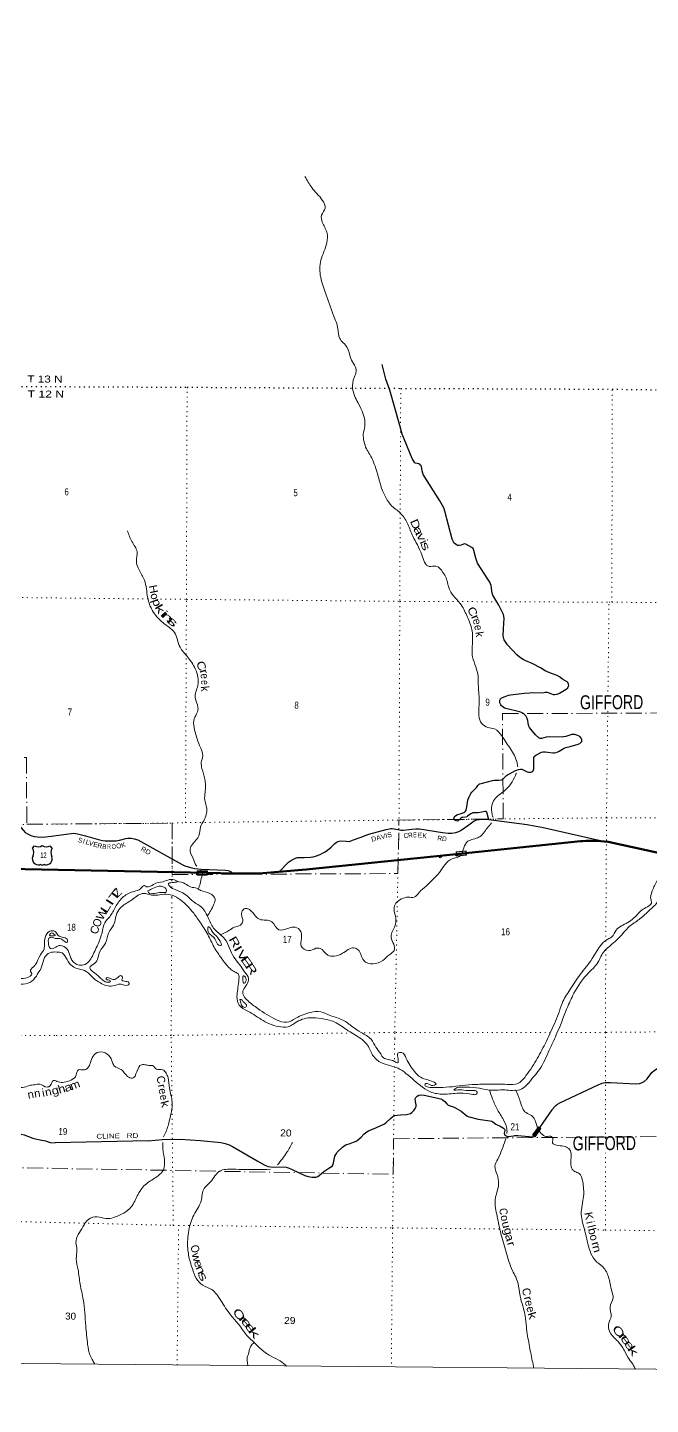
# Model space of a CAD drawing. Header units: feet. Extents: x -252658 to 9, y -366365 to -181930.
# Drawn here: x -216333 to -200777, y -366365 to -331957 of the extents above; entities that cross this region are included whole.
import ezdxf
from ezdxf.enums import TextEntityAlignment as Align

# ---------------------------------------------------------------- set-up
doc = ezdxf.new("R2010")
doc.units = ezdxf.units.FT
doc.header["$LTSCALE"] = 80
doc.header["$PDMODE"] = 32
doc.header["$PDSIZE"] = 40
doc.linetypes.add('DOT_DASHED', pattern=[7.7, 5, -1.2, 0.3, -1.2])
doc.linetypes.add('DOTTED', pattern=[1.5, 0.3, -1.2])
for name, color, linetype, lineweight in [('16', 7, 'Continuous', 25), ('20', 7, 'Continuous', 70), ('29', 7, 'Continuous', 25), ('31', 7, 'Continuous', 13), ('39', 7, 'Continuous', 13), ('4', 7, 'Continuous', 13), ('44', 7, 'DOT_DASHED', 13), ('57', 7, 'Continuous', 13), ('6', 7, 'DOTTED', 25), ('7', 7, 'DOTTED', 13)]:
    doc.layers.add(name, color=color, linetype=linetype, lineweight=lineweight)
for name, color, linetype in [('30', 7, 'Continuous'), ('41', 7, 'Continuous'), ('55', 7, 'Continuous')]:
    doc.layers.add(name, color=color, linetype=linetype)

msp = doc.modelspace()

# ---------------------------------------------------------------- linework, layer by layer
at = {"layer": '16'}
for p, q in [((-216209.02, -352465.41), (-216157.71, -352406.65)), ((-215965.95, -352400.68), (-215966.23, -352400.88)), ((-215773.86, -352406.56), (-215722.47, -352465.41))]:
    msp.add_line(p, q, dxfattribs=at)
for centre, radius, start, end in [((-216062.81, -352730.94), 151.42, 159.09177, 283.81923), ((-216402, -352576.04), 222.05, 332.97043, 29.75871), ((-216066.63, -352248.99), 182.07, 239.97227, 303.45418), ((-215864.85, -352249.49), 181.52, 236.33975, 300.08743), ((-215864.86, -352248.99), 182.07, 236.54582, 236.59441), ((-215868.69, -352730.94), 151.42, 256.18077, 20.90823), ((-215529.5, -352576.04), 222.05, 150.24129, 207.02957)]:
    msp.add_arc(centre, radius, start, end, dxfattribs=at)
for centre, major_axis, start_param, end_param in [((-216007.47, -352929.76), (-19.56, 51.67), 4.95877769, 6.28318531), ((-215924.02, -352929.76), (19.56, 51.67), 0, 1.32637542)]:
    msp.add_ellipse(centre, major_axis=major_axis, ratio=0.929097, start_param=start_param, end_param=end_param, dxfattribs=at)
at = {"layer": '20'}
msp.add_lwpolyline([(-220957.41, -352900.48), (-211844.63, -353083.59), (-211174, -353097.05), (-210558.84, -353096.12), (-209375, -353000.05), (-205783.83, -352628.44), (-202521, -352290.82), (-202489.74, -352287.58), (-202471, -352286.18), (-202386.67, -352279.87), (-202108.6, -352279.43), (-201832, -352308.05), (-199935.42, -352722.21)], dxfattribs=at)
at = {"layer": '29'}
for p, q in [((-215741, -352163.05), (-215299, -352105.05)), ((-213578, -352253.05), (-212472, -352871.05)), ((-203238, -359005.05), (-203691.43, -359652.95)), ((-213319.84, -359778.62), (-215641, -359826.05))]:
    msp.add_line(p, q, dxfattribs=at)
for points in [[(-206726.68, -342729.41), (-206981.77, -342115.8), (-207031.89, -341898.89), (-207282.49, -341022.79), (-207382.18, -340741.29), (-207473.04, -340375.71)], [(-204111.27, -347630.47), (-204345.68, -347381.03), (-204428.8, -347259.5), (-204456.49, -347159.3), (-204447.97, -346980.21), (-204433.06, -346713.7), (-204447.97, -346622.02), (-204567.3, -346391.76), (-204712.21, -346144.44), (-204727.13, -346095.4), (-204754.83, -345897.13), (-204784.66, -345816.1), (-204840.06, -345743.62), (-205095.78, -345342.79), (-205138.4, -345214.87), (-205184.21, -345028.31), (-205206.59, -344976.08), (-205239.62, -344947.3), (-205308.87, -344907.86), (-205388.78, -344870.54), (-205420.75, -344862.01), (-205445.25, -344865.22), (-205504.92, -344890.8), (-205552.87, -344902.52), (-205590.16, -344899.33), (-205623.19, -344887.6), (-205655.15, -344859.88), (-205674.33, -344840.69), (-205697.77, -344806.58), (-205726.54, -344745.82), (-205908.74, -344045.44), (-205939.63, -343961.23), (-206033.4, -343782.14), (-206451.06, -343125.47), (-206476.63, -343031.66), (-206493.68, -342929.32), (-206500.09, -342910.13), (-206517.14, -342888.81), (-206540.58, -342869.62), (-206561.87, -342861.09), (-206647.11, -342844.04), (-206662.04, -342833.37), (-206681.22, -342809.92), (-206726.68, -342729.41)], [(-203691.51, -350383), (-203693.6, -350197.45), (-203679.75, -350172.94), (-203642.46, -350142.02), (-203496.48, -350064.2), (-203454.94, -350052.48), (-203402.72, -350055.68), (-203339.87, -350065.27), (-203215.2, -350081.26), (-203169.39, -350078.06), (-203110.78, -350062.07), (-203054.32, -350039.68), (-202930.73, -349967.19), (-202893.43, -349951.21), (-202781.56, -349920.29), (-202585.51, -349864.86), (-202541.82, -349846.74), (-202520.51, -349831.81), (-202491.75, -349796.63), (-202492.81, -349750.79), (-202508.8, -349711.35), (-202543.95, -349669.78), (-202619.61, -349638.86), (-202663.28, -349625), (-202712.29, -349625), (-202743.2, -349626.07), (-202892.37, -349672.97), (-202948.83, -349684.7), (-202981.87, -349690.03), (-203292.99, -349681.5), (-203382.49, -349690.03), (-203497.56, -349724.14), (-203530.58, -349720.94), (-203565.75, -349702.82), (-203646.72, -349634.59), (-203800.15, -349451.24), (-203817.2, -349412.87), (-203834.25, -349336.11), (-203841.7, -349271.08), (-203855.56, -349225.24), (-203888.58, -349160.22), (-203940.79, -349105.85), (-203995.13, -349077.07), (-204051.6, -349058.94), (-204392.55, -348973.66), (-204423.45, -348961.94), (-204457.55, -348938.49), (-204495.9, -348906.5), (-204516.15, -348879.85), (-204538.52, -348829.75), (-204541.72, -348768.98), (-204525.74, -348735.94), (-204502.3, -348718.88), (-204473.53, -348700.76), (-204408.53, -348671.98), (-204323.3, -348644.26), (-204268.96, -348632.53), (-203919.48, -348589.89), (-203800.16, -348581.37), (-203710.65, -348577.1), (-203484.77, -348581.36), (-203408.06, -348568.58), (-203356.91, -348568.57), (-203318.56, -348579.24), (-203246.11, -348611.21), (-203209.88, -348621.88), (-203173.65, -348624), (-203109.73, -348617.62), (-203045.8, -348594.16), (-202879.58, -348491.82), (-202842.3, -348460.91), (-202828.44, -348436.39), (-202814.6, -348396.95), (-202819.92, -348368.16), (-202838.04, -348324.46), (-202854.01, -348304.2), (-202977.61, -348240.24), (-203046.87, -348181.61), (-203105.46, -348150.69), (-203250.37, -348095.26), (-203344.13, -348061.14), (-203402.74, -348032.37), (-203523.13, -347958.81), (-203727.7, -347847.94), (-203889.66, -347783.99), (-203957.84, -347749.87), (-204045.22, -347694.44), (-204111.27, -347630.47)], [(-204816.67, -351751.71), (-204865.65, -351566.26), (-204870.98, -351556.65), (-204878.43, -351551.34), (-204890.15, -351545.99), (-204910.4, -351547.08), (-204987.11, -351564.13), (-205091.52, -351576.92), (-205217.25, -351583.32), (-205231.11, -351588.63), (-205264.13, -351608.9), (-205345.1, -351666.47), (-205365.35, -351678.18), (-205398.37, -351687.79), (-205462.3, -351696.32), (-205493.21, -351701.63), (-205502.79, -351706.98), (-205526.23, -351730.43), (-205575.24, -351777.33), (-205589.1, -351784.78), (-205609.33, -351785.86), (-205626.39, -351782.65), (-205660.48, -351766.67), (-205671.14, -351759.2), (-205679.67, -351747.47), (-205683.92, -351719.77), (-205681.8, -351699.5), (-205662.61, -351670.73), (-205642.38, -351652.59), (-205611.47, -351634.49), (-205504.92, -351598.24), (-205434.61, -351569.44), (-205411.16, -351555.6), (-205395.19, -351538.53), (-205381.33, -351512.96), (-205360.02, -351429.82), (-205334.45, -351267.78), (-205326.46, -351238.43), (-205302.48, -351182.5), (-205259.87, -351099.35), (-205235.89, -351066.8), (-205187.41, -351016.21), (-205119.22, -350947.98), (-205087.26, -350898.95), (-205064.88, -350871.18), (-205049.97, -350859.46), (-205040.38, -350854.17), (-204967.93, -350839.25), (-204718.61, -350774.17), (-204675.99, -350766.76), (-204567.32, -350764.63), (-204497, -350756.1), (-204469.81, -350745.93), (-204445.86, -350726.25), (-204373.41, -350651.63), (-204350.48, -350632.93), (-204277.51, -350594.07), (-204162.44, -350532.24), (-204111.28, -350510.87), (-204068.68, -350498.13), (-204026.04, -350491.68), (-203987.71, -350493.87), (-203959.98, -350503.4), (-203902.47, -350534.37), (-203856.63, -350555.64), (-203820.4, -350565.23), (-203798.06, -350568.49), (-203756.48, -350567.36), (-203738.39, -350559.96), (-203722.38, -350547.11), (-203705.33, -350527.92), (-203695.74, -350505.54), (-203689.38, -350478.94), (-203691.51, -350383)], [(-217171, -351701.05), (-217011.68, -351663.2), (-216972.79, -351657.34), (-216936.57, -351657.34), (-216866.78, -351665.33), (-216826.83, -351672.26), (-216777.82, -351686.12), (-216752.25, -351697.84), (-216724.02, -351714.36), (-216688.33, -351742.61), (-216615.35, -351816.7), (-216434.23, -352025.62), (-216389.48, -352068.26), (-216334.08, -352106.63), (-216248.84, -352147.14), (-216165.75, -352170.59), (-216087.97, -352183.38), (-215993.15, -352189.78), (-215888.74, -352183.38), (-215741, -352163.05)], [(-204816.67, -351751.71), (-204899.78, -351745.31), (-204992.47, -351748.51), (-205115, -351766.63), (-205144.84, -351775.15), (-205175.73, -351791.15), (-205312.11, -351889.22), (-205503.89, -352025.67), (-205566.75, -352058.71), (-205648.79, -352081.1), (-205741.49, -352097.09), (-205827.79, -352098.16), (-205972.69, -352081.1), (-206548.03, -351991.56), (-206589.59, -351988.36), (-206635.4, -351987.3), (-206735.55, -351995.82), (-206952.91, -352025.67), (-207009.37, -352022.48), (-207046.67, -352017.14), (-207174.52, -351987.29), (-207226.73, -351979.84), (-207257.62, -351978.77), (-207293.85, -351987.29), (-207383.35, -352008.61), (-207818.05, -352119.49), (-207886.24, -352145.06), (-208031.14, -352204.76), (-208248.5, -352281.51)], [(-202023, -352284.05), (-203485.93, -351948.92), (-203683.04, -351913.74), (-203853.51, -351883.9), (-204816.67, -351751.71)], [(-215299, -352105.05), (-215186.64, -352092.77), (-215126.98, -352094.9), (-215082.23, -352103.43), (-214886.19, -352154.59), (-214598.53, -352239.87), (-214462.16, -352273.98), (-214391.84, -352282.51), (-214295.96, -352284.64), (-214123.36, -352280.38), (-214033.87, -352261.19), (-213876.19, -352218.55), (-213829.31, -352212.15), (-213741.95, -352214.29), (-213669.5, -352227.08), (-213578, -352253.05)], [(-210048, -353056.05), (-209812.57, -352816.67), (-209767.82, -352782.56), (-209691.11, -352735.66), (-209639.97, -352710.07), (-209588.83, -352697.28), (-209426.88, -352693.02), (-209267.06, -352686.62), (-209201, -352678.09), (-209141.34, -352661.04), (-209026.27, -352620.53), (-208966.6, -352592.81), (-208898.42, -352552.3), (-208843.01, -352516.06), (-208749.25, -352435.04), (-208655.49, -352349.76), (-208627.79, -352324.18), (-208598.76, -352308.07), (-208554.01, -352288.88), (-208497.81, -352281.54), (-208372.08, -352292.2), (-208301.76, -352294.33), (-208248.5, -352281.51)], [(-212472, -352871.05), (-212404.85, -352903.97), (-212321.75, -352931.68), (-212230.12, -352957.27), (-212153.41, -352972.19), (-212004.25, -352989.25), (-211388.45, -353010.57), (-211324.52, -353021.23), (-211277.64, -353038.28), (-211249.94, -353057.47), (-211205.19, -353093.71)], [(-203238, -359005.05), (-203143.32, -358896.51), (-203095.38, -358861.33), (-203041.04, -358828.29), (-202082.15, -358380.57), (-201985.19, -358336.87), (-201920.2, -358320.88), (-201775.3, -358320.88), (-201153.09, -358350.73), (-201048.68, -358344.34), (-200999.67, -358329.41), (-200933.61, -358291.04), (-200863.29, -358227.07), (-200739.7, -358073.57), (-200684.3, -358020.28), (-200590.54, -357958.45), (-199486.76, -357391.34), (-199303.5, -357280.48)], [(-209047.11, -360643.38), (-208932.04, -360541.04), (-208812.72, -360464.29), (-208727.48, -360408.86), (-208702.97, -360369.41), (-208693.39, -360323.58), (-208659.3, -360161.55), (-208636.92, -360117.84), (-208599.63, -360063.48), (-208467.52, -359935.57), (-208428.09, -359902.52), (-208386.55, -359880.14), (-208280.01, -359846.03), (-208191.57, -359812.98), (-208125.51, -359783.13), (-208101.02, -359765.01), (-208003, -359684), (-207934.81, -359607.25), (-207886.86, -359569.94), (-207815.48, -359526.24), (-207615.18, -359440.96), (-207436.19, -359359.95), (-207382.92, -359327.96), (-207269.99, -359219.24), (-207214.59, -359172.33), (-207163.45, -359146.75), (-207103.78, -359133.96), (-207018.55, -359129.7), (-206869.39, -359119.03), (-206805.46, -359104.11), (-206772.44, -359092.38), (-206734.09, -359066.8), (-206686.14, -359018.84), (-206650.99, -358968.73), (-206630.74, -358920.77), (-206625.42, -358877.06), (-206643.52, -358792.85), (-206648.86, -358725.69), (-206635, -358690.52), (-206606.24, -358657.47), (-206558.29, -358635.09), (-206497.57, -358631.88), (-206426.17, -358639.35), (-206010.66, -358728.89), (-205978.7, -358741.69), (-205914.77, -358797.12), (-205863.63, -358856.8), (-205843.93, -358873.33), (-205829.54, -358882.39), (-205729.39, -358916.5), (-205680.38, -358937.82), (-205505.65, -359040.16), (-205358.62, -359151.01), (-205309.61, -359176.6), (-205273.93, -359189.92), (-205083.74, -359232.03)], [(-216949.88, -359551.29), (-216754.35, -359568.87), (-216590.28, -359592.33), (-216492.26, -359609.38), (-216413.42, -359630.7), (-216204.6, -359711.71), (-216104.45, -359739.43), (-216014.95, -359754.35), (-215887.1, -359779.94), (-215765.65, -359816.18), (-215641, -359826.05)], [(-205083.74, -359232.03), (-204788.09, -359274.13), (-204741.75, -359286.39), (-204715.65, -359299.71), (-204634.67, -359359.41), (-204532.39, -359414.84), (-204447.16, -359463.87), (-204424.25, -359485.72), (-204412, -359505.44), (-204410.93, -359521.43), (-204427.98, -359587.52), (-204425.85, -359614.17), (-204413.07, -359634.43), (-204383.23, -359654.68), (-204351.27, -359666.41), (-204313.98, -359668.54), (-204261.77, -359664.27), (-204189.33, -359649.35), (-204165.88, -359646.15), (-204091.31, -359647.22), (-203720, -359674.4), (-203708.55, -359673.61), (-203701.36, -359670.67), (-203691.43, -359652.95)], [(-213319.84, -359778.62), (-212967.85, -359747.96), (-212528.9, -359739.44), (-212013.24, -359765.02), (-211506.1, -359820.45), (-211399.56, -359841.77), (-211297.28, -359875.88), (-211213.1, -359917.45), (-210598.36, -360280.95), (-210406.59, -360387.54), (-210320.28, -360416.32), (-210197.77, -360434.45), (-209929.28, -360430.18), (-209872.8, -360437.64), (-209802.49, -360458.96), (-209724.72, -360494.14), (-209405.09, -360647.64), (-209321.99, -360671.08), (-209221.84, -360686.01), (-209168.57, -360688.14), (-209136.61, -360686.01), (-209085.47, -360668.96), (-209047.11, -360643.38)]]:
    msp.add_lwpolyline(points, dxfattribs=at)
at = {"layer": '31'}
for p, q in [((-203720.06, -359631.38), (-203576.7, -359426.56)), ((-203576.7, -359426.56), (-203515.26, -359469.57))]:
    msp.add_line(p, q, dxfattribs=at)
msp.add_lwpolyline([(-203515.26, -359469.57), (-203658.62, -359674.38), (-203720.06, -359631.38)], dxfattribs=at)
msp.add_lwpolyline([(-203526.4, -359471.53), (-203574.73, -359437.7), (-203708.91, -359629.41), (-203660.58, -359663.23)], close=True, dxfattribs=at)
at = {"layer": '39'}
msp.add_line((-216120.41, -355301.11), (-216118, -355302.05), dxfattribs=at)
for points in [[(-209404.66, -335679.85), (-209236.65, -335952.94), (-208972.62, -336267.21), (-208902.33, -336468.96), (-208990.54, -336649.02), (-208974.16, -336818.07), (-208858.22, -337074.56), (-208860.87, -337337.9), (-209007.87, -337770.7), (-209012.19, -338198.89), (-208889.57, -338590.15), (-208688.32, -339153.09), (-208581.16, -339483.88), (-208537.39, -339725.58), (-208352.81, -339948.58), (-208261.17, -340224.93), (-208125.85, -340551.98), (-208175.54, -340698.25), (-208214.5, -340975.31), (-208083.48, -341330.47), (-207910.59, -341917.25), (-207948.76, -342115.9), (-207930.6, -342307.08), (-207870.09, -342482.6), (-207785.15, -342626.19), (-207622.41, -343023.88), (-207380.28, -343715.9), (-207231.61, -343914.42), (-206998.57, -344113.77), (-206838.43, -344370.7), (-206710.82, -344665.51), (-206488.53, -345134.17), (-206304.61, -345423.5), (-206135.79, -345417.15), (-205958.55, -345571.72), (-205881.61, -345711.21), (-205786.24, -346015.75), (-205502.7, -346386.5), (-205349.05, -346689.61), (-205235.68, -347002.37), (-205220.81, -347320.17), (-205220.44, -347682.07), (-205136.6, -347934.22), (-205082.7, -348167.97), (-205075.25, -348425.39), (-205052.99, -348807.6), (-205060.49, -349153.33), (-204990.14, -349349.05), (-204836.44, -349447.09), (-204670.08, -349484.94), (-204489.02, -349659.66), (-204275.32, -349983.47), (-204108.02, -350326.92), (-204092.07, -350430.76)], [(-213837.31, -344529.97), (-213725.56, -344804.51), (-213599.56, -345059.09), (-213615.91, -345286.11), (-213547.85, -345509.96), (-213413.85, -345768.64), (-213331.87, -346205.73), (-213208.62, -346534.67), (-212958.41, -346824.68), (-212663.63, -347076.92), (-212524.65, -347440.2), (-212342.24, -347679.26), (-212144.4, -347982.81), (-212082.31, -348399.6), (-212147.66, -348704.54), (-212077.78, -348946.5), (-212093.1, -349071), (-212171.01, -349227.04), (-212171.25, -349450.2), (-212035.18, -349901.91), (-211959.39, -350155.99), (-211993.17, -350318.5), (-211976.67, -350475.48), (-211904.96, -350735.55), (-211900.29, -351069.34), (-211908.19, -351254.23), (-211858.11, -351467.84), (-211931.53, -351776.72), (-212013.47, -351932.72), (-212051.85, -352153.49), (-212208.6, -352357), (-212274.22, -352489.03), (-212198.21, -352721), (-212119.64, -352898.71), (-212106.95, -352915.86)], [(-211103.94, -356169.87), (-211047.85, -356385.55), (-210834.39, -356534.45), (-210449.05, -356771.52), (-210008.68, -356930.73), (-209767.36, -356907), (-209652.07, -356829.75), (-209277.12, -356702.81), (-209000.07, -356721.66), (-208673.45, -356805.35), (-208324.11, -357025.97), (-207968.81, -357254.7), (-207841.61, -357390.67), (-207693.71, -357665.57), (-207506.44, -357822.25), (-207073.95, -357965.3), (-206884.37, -358091.84), (-206467.98, -358437.79), (-206238.25, -358566.74), (-205899.17, -358610.34), (-205523.23, -358583.94), (-205216.19, -358617.17), (-205115.63, -358606.11), (-205103.09, -358557.98), (-205243.36, -358522.4), (-205490.3, -358505.86), (-205628.94, -358508.5), (-205683.18, -358507.96), (-205656.76, -358478.06), (-205451.42, -358435.88), (-205122.08, -358449.23), (-204835.37, -358506.37), (-204417.51, -358506.53), (-204035.76, -358502.3), (-203861.73, -358377.38), (-203697.03, -358182), (-203550.53, -357998.5), (-203302.51, -357508.4), (-203129.94, -357130.15), (-202862.11, -356469.36), (-202687.53, -356091.12), (-202314.63, -355570.11), (-202064.62, -355281.09), (-201994.8, -355131), (-201738.99, -354866.16), (-201430.5, -354555.61), (-201306.63, -354424.15), (-201057.7, -354243.68), (-200784.02, -353999.13), (-200601.25, -353803.93), (-200555.27, -353627.46), (-200360.36, -353225.3), (-200270.46, -353075.41), (-200153.83, -352865.48), (-199992.28, -352583.61), (-199822.02, -352434.53), (-199687.45, -352238.84), (-199373.58, -351992.68), (-198960.89, -351908.34), (-198721.97, -351922.79), (-198445.87, -352036.13), (-198293.22, -352039.66), (-198203.58, -351915.91), (-198145.69, -351753.64), (-197899.59, -351653.56), (-197691.99, -351587.28), (-197552.29, -351480.11), (-197135.48, -351385.76), (-196970.28, -351339.16), (-196773.97, -351395.4), (-196744.42, -351454), (-196872.92, -351446.69), (-196999.92, -351489.65), (-196968.43, -351554.3), (-196715.53, -351576.93), (-196391.51, -351519.85), (-196218.24, -351471.32), (-196064.38, -351553.28), (-195932.08, -351582.75), (-195818.92, -351517.53), (-195729.08, -351373.68), (-195676.99, -351189.23), (-195634.55, -350964.48), (-195454.73, -350664.7), (-195249.88, -350272.69), (-195166.31, -349953.86), (-195042.32, -349810.34), (-194812.89, -349571.38), (-194716.21, -349546.21), (-194573.73, -349362.67), (-194347.67, -349059.33)], [(-204124.53, -350589.95), (-204149.41, -350646.18), (-204422.49, -351031.48), (-204671.76, -351246.12), (-204737.63, -351402.28), (-204731.74, -351615.45), (-204705.94, -351697.46)], [(-212949.46, -353308.6), (-212611.64, -353277.79), (-212591.72, -353294.08), (-212615.98, -353309.92), (-212652.2, -353315.59), (-212752.78, -353328.66), (-212815.26, -353348.14), (-212789.73, -353406.7), (-212632.01, -353504.78), (-212398.1, -353617.69), (-212181.05, -353808.85), (-211981.53, -353945.54), (-211817.54, -354218.6), (-211661.56, -354489.56), (-211402.91, -354739.44), (-211184.42, -355185.94), (-211041.61, -355368.31), (-210914.87, -355550.52), (-210814.17, -355724.43), (-210857.83, -355870.76), (-210949.69, -356014.59), (-210933.03, -356155.5), (-210835.77, -356273.08), (-210584.63, -356470.6), (-210117.36, -356750.71), (-209862.87, -356815.58), (-209630.79, -356711.34), (-209267.73, -356568.2), (-209012.43, -356552.66), (-208772.27, -356643.52), (-208460.04, -356759.23), (-208218.64, -356926.5), (-208001.12, -357071.42), (-207755.72, -357240.74), (-207633.14, -357436.98), (-207514.28, -357603.03), (-207440.97, -357704.29), (-207328.86, -357743.61), (-207172.64, -357791.41), (-207090.67, -357830.43), (-207079.67, -357736.05), (-207084.22, -357589.23), (-206991.59, -357568.04), (-206874.61, -357722.01), (-206666.96, -358047.78), (-206513.7, -358190.04), (-206355.57, -358247.91), (-206203.43, -358301.71), (-206129.66, -358356.73), (-206172.12, -358384.45), (-206314.57, -358364.93), (-206384.67, -358344.13), (-206413.12, -358376.01), (-206367.36, -358420.7), (-206204.87, -358444.44), (-205881.36, -358437.62), (-205231.79, -358371.73), (-204854.02, -358363.44), (-204697.3, -358360.99), (-204574.74, -358360.2), (-204355.83, -358366.41), (-204088.44, -358346.97), (-203918.12, -358191.85), (-203632.59, -357768.48), (-203407.39, -357350.54), (-203177.34, -356850.21), (-203074.39, -356601.94), (-202985.37, -356341.47), (-202789.11, -356003.66), (-202530.1, -355620.23), (-202232.78, -355223.11), (-201844.18, -354738.45), (-201741.13, -354679.16), (-201636.98, -354511.32), (-201341.77, -354323.27), (-201074.24, -354090.72), (-200962.72, -353989.3), (-200749.92, -353804.45), (-200763.51, -353758.07), (-200733.1, -353531.19), (-200611.99, -353275.06), (-200304.61, -352718.01), (-200128.61, -352556.11), (-200046.84, -352416.2), (-199926.84, -352270.63), (-199448.66, -351867.28), (-199305.02, -351768.19), (-199242.52, -351746.7), (-199212.74, -351781.17), (-198873.27, -351786.58), (-198569.06, -351701.15)], [(-204744.85, -351834.11), (-204853.74, -351960.03), (-205058.96, -352189.19), (-205335.24, -352292.98), (-205441.38, -352458.79), (-205541.93, -352668.89), (-205679, -352713.76), (-205866.97, -352826.48), (-206009.59, -353024.1), (-206178.26, -353215.42), (-206379.12, -353410.44), (-206551.49, -353569.56), (-206679.26, -353688.91), (-206823.91, -353689.47), (-206993.09, -353732.01), (-207134.8, -353839.16), (-207180.45, -353983.46), (-207134.59, -354217.14), (-207173.02, -354441.93), (-207255.97, -354698.44), (-207189.33, -354863.97), (-207178.84, -355018.88), (-207286.34, -355120.34), (-207460.61, -355269.39), (-207704.57, -355355.41), (-207938.74, -355268.63), (-208074.69, -355003.9), (-208180.67, -354954.59), (-208465.31, -355090.47), (-208676.98, -355162.74), (-208835.41, -355135.02), (-209028.6, -354968.23), (-209135.02, -354963.15)], [(-212008.08, -353014.6), (-211964.74, -353077.18), (-211981.82, -353177.53), (-212023.82, -353358.06), (-212069.11, -353487.89)], [(-220972.69, -354489.18), (-220659.66, -354478.06), (-220496.34, -354419.37), (-220479.72, -354365.26), (-220466.92, -354291), (-220257.78, -354270.97), (-219884.27, -354286.77), (-219692.06, -354351.01), (-219419.61, -354627.16), (-219217.78, -354932.76), (-219125.94, -355189.01), (-219142.35, -355422.07), (-219113.4, -355538.96), (-219120.01, -355597.2), (-219183.68, -355735.29), (-219189.93, -355956.38), (-219217.67, -356116.94), (-219256.68, -356200.99), (-219228.03, -356348.05), (-219216.65, -356613.54), (-219158.06, -356781), (-219120.24, -356815.56), (-219026.07, -356840.62), (-218860.5, -356956.88), (-218654.39, -357037.34), (-218440.5, -357144.03), (-218129.57, -357189.35), (-217996.02, -357094.19), (-217842.17, -356979.11), (-217737.68, -356777.1), (-217734.45, -356656.5), (-217857.64, -356520.57), (-217946.19, -356336.73), (-218084.76, -356132.28), (-218131.77, -355814.16), (-218052.68, -355541.52), (-217822.1, -355387.01), (-217684.29, -355267.75), (-217577.82, -355268.82), (-217553.98, -355295.19), (-217465.55, -355292.06), (-217379.36, -355311.01), (-217285.01, -355317.99), (-217199.73, -355427.4), (-217126.11, -355498.51), (-217067.98, -355511.15), (-216968.37, -355594.58), (-216728.59, -355723.63), (-216507.57, -355719.81), (-216269.96, -355665.89), (-216229.06, -355593.92), (-216262.7, -355543.32), (-216242.07, -355489.25), (-216136.43, -355373.69), (-216013.41, -355127.63), (-215921.5, -354977.76), (-215912.29, -354861.25), (-215896.58, -354698.55), (-215776.45, -354538.92), (-215643.93, -354546.27), (-215574.53, -354637.44), (-215424.44, -354695.23), (-215332.75, -354766.51), (-215339.26, -354814.7), (-215497.12, -354730.69), (-215645.65, -354717.15), (-215773.99, -354693.75), (-215812.7, -354747.64), (-215811.53, -354830.09), (-215796.45, -354928.75), (-215758.73, -354973.36), (-215629.76, -354934.44), (-215514.85, -354895.38), (-215349, -354983.48), (-215266.39, -355159.22), (-215225.24, -355262.17), (-215045.67, -355384.59), (-214896.84, -355367.99), (-214695.47, -355122.71), (-214545.49, -354792.47), (-214449.96, -354483.81), (-214406.22, -354329.44), (-214282.12, -354175.88), (-214139.04, -353932.03), (-213935.54, -353674.71), (-213673.06, -353544.64), (-213507.59, -353471.9), (-213414.46, -353400.45), (-213362.5, -353427.11), (-213189.13, -353368.53), (-212949.46, -353308.6)], [(-212596.78, -353300.24), (-212395.42, -353352.33), (-212265.64, -353432.04), (-212099.28, -353469.89), (-212013.39, -353519), (-211777.12, -353597.76), (-211647.93, -353735.76), (-211677.37, -353866.15), (-211845.56, -354166.1)], [(-220974.02, -354659.59), (-220677.19, -354622.64), (-220397.1, -354538.99), (-220129.08, -354457.22), (-219857.47, -354417.72), (-219713.63, -354497.56), (-219471.56, -354797.53), (-219323.63, -355070.43), (-219286.36, -355358.3), (-219309.79, -355689.8), (-219391.13, -356185.58), (-219414.5, -356511.04), (-219322.68, -356769.3), (-219192.21, -356979.7), (-218990.99, -357146.57), (-218736.77, -357237.57), (-218052.58, -357324.83), (-217846.51, -357210.28), (-217638.96, -356948.98), (-217585.5, -356627.83), (-217705.34, -356359.24), (-217906.81, -356017.45), (-217949.67, -355685.29), (-217815.16, -355495.64), (-217610.22, -355493.67), (-217487.93, -355519.02), (-217481.44, -355472.84), (-217501.26, -355446.51), (-217446.95, -355439.01), (-217293.3, -355543.08), (-217207.41, -355592.19), (-217175.84, -355648.8), (-216923.93, -355769.93), (-216683.57, -355840.69), (-216227.03, -355790.97), (-216080.53, -355607.47), (-215974.03, -355405.47), (-215907.66, -355199.06), (-215773.82, -355075.74), (-215602.89, -355059.36), (-215472.53, -355080.76), (-215347.66, -355248.88), (-215212.72, -355415.09), (-215058.69, -355480.97), (-214866.46, -355543.2), (-214693.32, -355705.77), (-214511.78, -355832.24), (-214203.15, -355907.7), (-214015.85, -355861.32), (-213911.66, -355888.49), (-213794.83, -355857.49), (-213804.52, -355823.22), (-213914.68, -355789.95), (-213974.66, -355761.2), (-213959.97, -355699.03), (-213983.61, -355652.55), (-214080.46, -355693.8), (-214179.44, -355747.09), (-214289.55, -355709.81), (-214369.97, -355715.03), (-214370.25, -355743.18), (-214320.15, -355755.74), (-214264.33, -355798.52), (-214320.76, -355816.05), (-214454.8, -355760.43), (-214651.93, -355585.55), (-214761.52, -355496), (-214777.2, -355457.64), (-214659.54, -355344.22), (-214525.95, -355045.99), (-214383.18, -354834.31), (-214304.2, -354571.72), (-214187.79, -354383.9), (-214081.94, -354047.19), (-213955.97, -353907.72), (-213697.05, -353731.37), (-213436.52, -353595.25), (-213236.02, -353635.45), (-212920.42, -353616.49), (-212719.77, -353640.61), (-212512.01, -353757.29), (-212183.91, -354092.3), (-212007.6, -354339.34), (-211811.97, -354662.97), (-211652.36, -354972.17), (-211458.4, -355261.61), (-211275.72, -355474.54), (-211176.01, -355547.91), (-211076.14, -355605.2), (-211059.99, -355796.36), (-211103.94, -356169.87)], [(-213329.38, -353529.98), (-213167.91, -353455.19), (-212998.75, -353414.66), (-212874.93, -353488.28), (-212871.56, -353552.64), (-212994.3, -353571.52), (-213163.28, -353593.96), (-213311.75, -353574.38), (-213329.38, -353529.98)], [(-209135.02, -354963.15), (-209314.43, -355023.68), (-209500.17, -354915.27), (-209492.2, -354722.34), (-209538.2, -354502.74), (-209690.2, -354434.87), (-209853.34, -354475.46), (-210058.54, -354503.57), (-210231.33, -354306.82), (-210381.55, -354261.09), (-210540.06, -354241.41), (-210711.09, -354068.81), (-210824.74, -353983.24), (-210896.93, -353970.45), (-210951.51, -354004.09), (-210992.93, -354126.31), (-210956.36, -354285.51), (-211017.64, -354385.42), (-211172.88, -354440.16), (-211308.32, -354523.25), (-211518.74, -354630.21)], [(-215787.56, -354645.36), (-215726.63, -354579.62), (-215672.7, -354610.32), (-215640.84, -354638.78), (-215713.34, -354656.15), (-215767.56, -354653.6), (-215787.56, -354645.36)], [(-211825.22, -354417.82), (-211803.19, -354588.67), (-211727.48, -354651.75), (-211636.19, -354763.24), (-211555.07, -354886.69), (-211498.93, -354897.31), (-211525.97, -354790.48), (-211638.95, -354638.56), (-211722.39, -354545.25), (-211775.74, -354456.25), (-211825.57, -354417.55)], [(-210933.86, -355839.84), (-210958.56, -355698.86), (-210942, -355650.77), (-210892.15, -355687.46), (-210887.3, -355804.12), (-210915.78, -355840.02), (-210933.86, -355839.84)], [(-211032.37, -356244.97), (-210999.38, -356359.9), (-210929.88, -356441.02), (-210863.33, -356415.55), (-210892.79, -356348.9), (-210956.5, -356291.97), (-210998.24, -356247.33), (-211032.37, -356244.97)], [(-216897.73, -358568.24), (-216726.35, -358490.09), (-216585.23, -358441.24), (-216462.74, -358446.48), (-216289.44, -358393.93), (-216160.69, -358377.12), (-216027.97, -358364.38), (-215841.84, -358434.59), (-215769.16, -358399.13), (-215683.48, -358269.3), (-215565.3, -358304.66), (-215420.75, -358314.15), (-215247.45, -358261.6), (-215117.57, -358132.21), (-215072.12, -358008.02), (-214911.38, -358005.6), (-214748.47, -357788.09), (-214668.48, -357626.04), (-214505, -357551.27), (-214303.07, -357647.78), (-214208.41, -357823.64), (-214163.08, -357910.55), (-213999.19, -357994.61), (-213836.19, -358167.13), (-213716.13, -358214.57), (-213603.99, -358050.84), (-213485.7, -357875.09), (-213371.26, -357882.27), (-213309.09, -357892.94), (-213214.71, -357897.91), (-213113.14, -357985.37), (-212960.61, -358000.97), (-212871.11, -358090.33), (-212823.99, -358199.36), (-212788.44, -358459.07), (-212721.7, -358813.59), (-212786.43, -359255.25), (-212873.71, -359543.88), (-212935.94, -359680.41)], [(-204800.31, -358507.2), (-204719.15, -358734.72), (-204597.28, -359001.32), (-204449.11, -359250.09), (-204361.21, -359498.26), (-204360.38, -359595.56)], [(-204145.62, -358505.62), (-204040.34, -358757.59), (-203910.7, -359050.4), (-203780.9, -359128.1), (-203677.36, -359219.61), (-203609.12, -359425.36), (-203502.33, -359593.3), (-203378.55, -359670.93), (-203247.98, -359672.24), (-203216.27, -359714.77), (-203221.38, -359823.29), (-203081.48, -359895.05), (-202908.96, -359920.9), (-202795.21, -359996.43), (-202766.48, -360334.48), (-202729.81, -360483.62), (-202672.13, -360540.49), (-202558.13, -360591.89), (-202467.8, -360797.87), (-202447.34, -361159.96), (-202504.13, -361611.75), (-202411.98, -362036.89), (-202286.4, -362532.72), (-202160.13, -362761.17), (-201966.96, -362929.97), (-201820.92, -363190.78), (-201749.82, -363511.16), (-201711.55, -363700.53), (-201784.21, -363933.02), (-201758.38, -364160.46), (-201822.62, -364354.84), (-201800.34, -364536.01), (-201593.94, -364787.37), (-201431.47, -365012.16), (-201309.15, -365234.53), (-201202.2, -365386.39), (-201152.9, -365484.06)], [(-212958.17, -359821.56), (-212950.41, -359977.38), (-212916.99, -360249.13), (-212939.61, -360500.22), (-213126.36, -360691.36), (-213395.39, -360873.64), (-213593.1, -361155.14), (-213779.08, -361468.93), (-213989.48, -361613.59), (-214380.27, -361718.25), (-214592.78, -361673.91), (-214806.36, -361736.11), (-214948.9, -361925.69), (-215123.68, -362324.03), (-215101.33, -362499.16), (-215117.69, -362726.18), (-215072.25, -363002.08), (-215019.6, -363358.46), (-214941.13, -363745.26), (-214879.44, -364401.29), (-214831.89, -364866.19), (-214770.37, -365140.23), (-214703.37, -365269.57), (-214651.13, -365361.87)], [(-209714.33, -359816.71), (-209855.43, -360062.59), (-210091.15, -360380.04)], [(-204388.22, -359726.91), (-204402.07, -359765.25), (-204589.6, -360231.82), (-204661.77, -360416.06), (-204613.45, -360605.53), (-204569.93, -360871.35), (-204654.11, -361250.49), (-204606.06, -361665.14), (-204511.99, -362098.33), (-204382, -362556.01), (-204221.98, -363024.04), (-204143.17, -363177.63), (-204071.2, -363411.57), (-204018.11, -363725.73), (-203948.19, -363963.67), (-203907.87, -364149.04), (-203876.58, -364432.83), (-203806.65, -364869.8), (-203728.35, -365272.68), (-203687.63, -365461.77)], [(-210263.63, -360486.14), (-210269.54, -360486.69), (-210599.1, -360495.46), (-211207.74, -360487.37), (-211535.68, -360534.35), (-211763.38, -360801.48), (-211923.75, -360966.75), (-212001.28, -361283.64), (-212181.58, -361631.66), (-212305.98, -362014.42), (-212332.63, -362466.51), (-212271.7, -362798.85), (-212215.25, -362978.35), (-212123.17, -363210.48), (-211954.16, -363385.07), (-211734.29, -363495.83), (-211506, -363767.52), (-211256.56, -364133.91), (-211060.04, -364369.09), (-210853.85, -364640.56), (-210668.86, -364823.35), (-210439.97, -365036.74), (-210246.36, -365161.31), (-210022.53, -365278.15), (-209863.47, -365406.17)], [(-210677.06, -364816.12), (-210760.14, -364910.9), (-210805.9, -365065.25), (-210851.67, -365221.61), (-210848.36, -365292.01), (-210825.47, -365397.31)]]:
    msp.add_spline(points, degree=3, dxfattribs=at)
at = {"layer": '4'}
msp.add_lwpolyline([(-250643.67, -181929.5), (-219314.25, -182252.72), (-187984.41, -182532.85), (-156654.22, -182769.88), (-125323.73, -182963.82), (-93993.01, -183114.65), (-62662.1, -183222.4), (-31331.08, -183287.04), (0, -183308.59), (0, -366365.25), (-31582.88, -366343.53), (-63165.71, -366278.36), (-94748.41, -366181.36), (-126330.93, -366017.71), (-157913.21, -365822.21), (-189495.2, -365583.27), (-221076.82, -365300.9), (-252658.03, -364975.08)], close=True, dxfattribs=at)
msp.add_lwpolyline([(-250643.67, -181929.5), (-219314.25, -182252.72), (-187984.41, -182532.85), (-156654.22, -182769.88), (-125323.73, -182963.82), (-93993.01, -183114.65), (-62662.1, -183222.4), (-31331.08, -183287.04), (0, -183308.59), (0, -366365.25), (-31582.88, -366343.53), (-63165.71, -366278.36), (-94748.41, -366181.36), (-126330.93, -366017.71), (-157913.21, -365822.21), (-189495.2, -365583.27), (-221076.82, -365300.9), (-252658.03, -364975.08)], close=True, dxfattribs=at)
at = {"layer": '44'}
for points in [[(-220922.81, -349306.38), (-218267.28, -349276.33), (-218261.31, -350186.03), (-216356.41, -350194.68), (-216354.25, -351867.58), (-212719, -351839.05), (-212724.62, -353122.18), (-207084.68, -353098.29), (-207057, -351763.05), (-204453.7, -351732.73), (-204474.07, -349102.42), (-193840.34, -349059.05), (-193817.43, -346398.84), (-191230, -346436.05), (-190609.52, -346432.69), (-190405.52, -346232.9), (-190283.07, -346130.02), (-190130.27, -346105.52), (-189881.01, -346040.57), (-189668.11, -345915.35), (-189330.68, -345649.71)], [(-221024.46, -359862.45), (-218206.95, -359843.26), (-218189.17, -360421.06), (-207203.47, -360613.6), (-207191.54, -359723.85), (-199258.41, -359662.04), (-199217.65, -357042.67), (-196581, -357020.05), (-196544, -356800.05), (-193934.2, -356828.67), (-193829.54, -352854.57), (-192550.29, -352875.67), (-192535.73, -351714.08), (-191178, -351713.05), (-191167, -351655.05), (-189380.69, -351710.06)]]:
    msp.add_lwpolyline(points, dxfattribs=at)
at = {"layer": '55'}
for p in [(-206027.54, -352683.97), (-205622.07, -352636.1), (-212094.04, -353110.53)]:
    msp.add_point(p, dxfattribs=at)
at = {"layer": '57'}
for p, q in [((-205630.18, -352556.52), (-205381.46, -352531.19)), ((-205619.54, -352660.97), (-205630.18, -352556.52)), ((-205619.54, -352660.97), (-205370.83, -352635.65)), ((-205381.46, -352531.19), (-205370.83, -352635.65)), ((-212094.3, -353135.53), (-212093.19, -353030.53)), ((-212094.3, -353135.53), (-211844.32, -353138.19)), ((-212093.19, -353030.53), (-211843.2, -353033.19)), ((-211843.2, -353033.19), (-211844.32, -353138.19))]:
    msp.add_line(p, q, dxfattribs=at)
for points in [[(-205621.41, -352563.66), (-205388.6, -352539.95), (-205379.59, -352628.5), (-205612.39, -352652.2)], [(-211851.28, -353041.1), (-212085.27, -353038.61), (-212086.22, -353127.61), (-211852.23, -353130.1)]]:
    msp.add_lwpolyline(points, close=True, dxfattribs=at)
at = {"layer": '6'}
msp.add_lwpolyline([(-217803.81, -340919.36), (-212347, -340945.05), (-207013.09, -340973.18), (-201735.09, -340993.99), (-200198.05, -341014.06)], dxfattribs=at)
at = {"layer": '7'}
for p, q in [((-201739, -346317.05), (-201735.09, -340993.99)), ((-218269.08, -346183.8), (-213303.69, -346236.15)), ((-201839.48, -348668.21), (-201812, -346318.05)), ((-212726.1, -353288.23), (-212719, -351839.05)), ((-212726.89, -353448.87), (-212726.28, -353325.22)), ((-212740.59, -356243.01), (-212727.82, -353638.47)), ((-212728.05, -353685.05), (-212727.82, -353638.2)), ((-207418.94, -357071.35), (-207989.45, -357079.03)), ((-207164.69, -357232.03), (-207170.77, -357792.08)), ((-201904, -362007.05), (-201903.61, -360078.48)), ((-212599.12, -365380.95), (-212560, -361889.05)), ((-204231.44, -361983.83), (-202379.47, -362002.31))]:
    msp.add_line(p, q, dxfattribs=at)
for points in [[(-212388, -351826.05), (-212365, -346246.05), (-212349.22, -340943.81)], [(-207013.09, -340973.18), (-207037, -346296.05), (-207056.92, -351754.05), (-207163, -357076.05), (-207164.69, -357232.03)], [(-213012.31, -346239.23), (-212365, -346246.05), (-207037, -346296.05), (-201812, -346318.05), (-201739, -346317.05), (-196423, -346362.05), (-196385, -346360.05), (-191230, -346436.05), (-190785, -346435.11)], [(-201891.13, -354794.65), (-201875, -351705.05), (-201843.86, -349042.68)], [(-219124.16, -351903.31), (-218252.8, -351883.59), (-212719, -351839.05), (-212388, -351826.05), (-207057, -351763.05), (-201875, -351705.05), (-198591.97, -351709.32)], [(-201903.54, -359724.14), (-201903, -357067.05), (-201892.32, -355023.06)], [(-212694, -361889.05), (-212745, -357143.05), (-212740.59, -356243.01)], [(-189424.33, -356997.3), (-196544, -356800.05), (-196581, -357020.05), (-201903, -357067.05), (-203103.14, -357067.27)], [(-213794, -357143.25), (-215652, -357143.6), (-216951, -357143.84)], [(-208235.9, -357082.35), (-212745, -357143.05), (-213794, -357143.25)], [(-203274.44, -357067.31), (-207174, -357068.05), (-207418.94, -357071.35)], [(-207172.19, -357922.5), (-207216, -361954.05), (-207248.93, -365429.87)], [(-218175.69, -361756.46), (-212694, -361889.05), (-212560, -361889.05), (-207216, -361954.05), (-204519.35, -361980.96)], [(-202089.59, -362005.2), (-201904, -362007.05), (-196679, -362072.05), (-191373, -362111.05), (-189466.8, -362142.31)]]:
    msp.add_lwpolyline(points, dxfattribs=at)

# ---------------------------------------------------------------- texts
at = {"layer": '16', "width": 0.6}
msp.add_text('12', height=140, dxfattribs=at).set_placement((-215936.05, -352711.19), align=Align.CENTER)
at = {"layer": '30'}
for s, rotation, p in [('S', 345.374, (-215032.34, -352323.15)), ('I', 345.374, (-214940.01, -352347.25)), ('E', 345.957, (-214647.99, -352432.26))]:
    msp.add_text(s, height=120, rotation=rotation, dxfattribs=at).set_placement(p, align=Align.CENTER)
for s, rotation, width, p in [('L', 343.487, 1.15, (-214845.77, -352375.06)), ('V', 343.487, 1.05, (-214761.11, -352400.22)), ('R', 345.957, 0.9, (-214540.26, -352461.3)), ('K', 15.132, 0.95, (-213925.93, -352439.59)), ('DAVIS', 14.309, 1.1, (-207476.93, -352238.88)), ('C', 7.82, 0.8, (-206875.36, -352210.07)), ('R', 7.82, 0.8, (-206764.42, -352197.42)), ('E', 1.174, 0.7, (-206655.99, -352189.45)), ('E', 355.654, 0.8, (-206538.8, -352195.82)), ('K', 351.154, 0.8, (-206424.38, -352211.27)), ('RD', 353.285, 0.85, (-205988.06, -352280.67)), ('B', 354.727, 0.8, (-214418.65, -352479.24)), ('R', 0.914, 0.65, (-214296.91, -352485.52)), ('O', 5.414, 0.7, (-214172.27, -352483.04)), ('O', 14.103, 0.85, (-214041.11, -352464.37)), ('RD', 330.805, 1.1, (-213406.54, -352577.96)), ('CLINE   RD', 1.171, 1.25, (-214089.32, -359714.32))]:
    msp.add_text(s, height=120, rotation=rotation, dxfattribs=dict(at, width=width)).set_placement(p, align=Align.CENTER)
at = {"layer": '41'}
for s, rotation, width, p in [('D', 293.369, 1.3, (-206738.25, -344406.34)), ('a', 293.442, 1.4, (-206663.75, -344572.95)), ('v', 295.058, 1.4, (-206586.97, -344729.98)), ('i', 295.692, 1.15, (-206527.64, -344847.7)), ('s', 295.692, 1.6, (-206483.42, -344955.45)), ('H', 281.256, 1.1, (-213284.9, -346009.89)), ('o', 285.45, 1.05, (-213249.53, -346194.72)), ('p', 290.464, 1.3, (-213193.52, -346356.89)), ('k', 299.615, 1.65, (-213112.12, -346533.25)), ('C', 293.526, 1.2, (-205310.98, -346589.78)), ('i', 311.227, 1.75, (-212997.91, -346672.25)), ('n', 315.416, 2.15, (-212900.08, -346766.16)), ('s', 319.772, 2.15, (-212784.79, -346868.34)), ('r', 292.049, 1.4, (-205236.22, -346729.79)), ('e', 278.326, 0.9, (-205169.75, -346966.72)), ('C', 295.723, 1.25, (-212081.54, -347950.06)), ('r', 288.79, 1.3, (-212020.47, -348080.21)), ('e', 277.225, 0.9, (-212007.12, -348176.33)), ('e', 271.072, 0.75, (-212000.74, -348325.71)), ('T', 53.012, 1.9, (-214074.19, -353697.19)), ('W', 60.705, 1.15, (-214390.84, -354159.2)), ('L', 59.594, 1.55, (-214299.39, -354009.38)), ('I', 57.663, 1.8, (-214196.22, -353863.79)), ('C', 73.048, 1.05, (-214561.29, -354534.6)), ('R', 300.103, 1.45, (-211247.41, -354856.22)), ('I', 300.97, 1.75, (-211162.34, -355025.26)), ('V', 302.111, 1.5, (-211051.9, -355201.13)), ('E', 305.902, 1.8, (-210937.46, -355368.83)), ('R', 304.45, 1.55, (-210824.95, -355540.59)), ('n', 10.09, 1.05, (-216076.17, -358686.54)), ('n', 12.74, 1.1, (-215796.07, -358648.72)), ('g', 14.397, 1.2, (-215619.83, -358611.95)), ('h', 16.706, 1.2, (-215453.38, -358574.32)), ('a', 20.007, 1.3, (-215288.51, -358530.53)), ('m', 21.007, 1.1, (-215113.56, -358469.4)), ('r', 281.605, 1.1, (-213072.13, -358429.34)), ('n', 10.17, 1.05, (-216238.58, -358713.16)), ('e', 278.267, 0.9, (-213025.9, -358705.76)), ('k', 284.87, 1.2, (-212998.19, -358880.72)), ('C', 277.494, 0.85, (-204544.36, -361555.41)), ('K', 281.185, 1.1, (-202410.58, -361672.44)), ('g', 285.308, 1.2, (-204420.91, -362061.75)), ('u', 283.073, 1.15, (-204472.88, -361894.27)), ('b', 283.615, 1.1, (-202320.09, -362060.62)), ('a', 286.403, 1.2, (-204388.48, -362223.73)), ('r', 286.403, 1.25, (-204346.03, -362378.96)), ('o', 284.81, 1.05, (-202282.98, -362217.92)), ('r', 286.591, 1.25, (-202236.72, -362378.41)), ('O', 284.939, 0.95, (-212243.68, -362502.27)), ('w', 284.205, 1.15, (-212207.01, -362710.6)), ('n', 286.283, 1.2, (-202207.22, -362501.98)), ('e', 288.168, 1.15, (-212158.66, -362882)), ('n', 293.628, 1.4, (-212102.34, -363037.77)), ('s', 298.394, 1.7, (-212039.25, -363209.82)), ('r', 285.265, 1.2, (-203923.78, -363738.11)), ('C', 307.624, 1.55, (-211136.09, -364168.69)), ('r', 309.712, 2.05, (-211022.71, -364288.87)), ('e', 310.053, 1.85, (-210937.88, -364387.77)), ('e', 308.358, 1.75, (-210847.13, -364507.27)), ('k', 286.906, 1.3, (-203822.45, -364172.63)), ('k', 309.741, 2.05, (-210750.31, -364636.02)), ('C', 307.678, 1.55, (-201658.08, -364592.89)), ('r', 311.002, 2.1, (-201538.38, -364717.98)), ('e', 306.655, 1.7, (-201468.6, -364813.55)), ('e', 305.062, 1.65, (-201380.76, -364942.16)), ('k', 305.403, 1.85, (-201292.85, -365080.68))]:
    msp.add_text(s, height=200, rotation=rotation, dxfattribs=dict(at, width=width)).set_placement(p, align=Align.CENTER)
for s, rotation, p in [('e', 282.137, (-205200.53, -346822.17)), ('k', 277.889, (-205143.62, -347132.99)), ('k', 275.728, (-212001.94, -348489.88)), ('Z', 44.806, (-214017.83, -353643.14)), ('O', 73.61, (-214496.86, -354354.1)), ('C', 282.866, (-213096.22, -358271.98)), ('i', 11.305, (-215921.88, -358673.91)), ('e', 281.457, (-213050.3, -358556.1)), ('o', 281.432, (-204509.98, -361725.75)), ('i', 283.272, (-202374.51, -361836)), ('l', 283.615, (-202349.52, -361938.65)), ('C', 282.803, (-203968.08, -363572.26)), ('e', 281.482, (-203901.6, -363852.28)), ('e', 282.426, (-203861.95, -364007.63))]:
    msp.add_text(s, height=200, rotation=rotation, dxfattribs=at).set_placement(p, align=Align.CENTER)
at = {"layer": '44', "width": 0.75}
for rotation, p in [(0.234, (-202536.32, -348994.52)), (0.446, (-202717.41, -360017.65))]:
    msp.add_text('GIFFORD', height=350, rotation=rotation, dxfattribs=at).set_placement(p)
at = {"layer": '6'}
for s, width, p in [('T 13 N', 1.25, (-216337.47, -340826.26)), ('T 12 N', 1.3, (-216332.3, -341201.29))]:
    msp.add_text(s, height=175, rotation=359.73, dxfattribs=dict(at, width=width)).set_placement(p)
at = {"layer": '7', "width": 0.85}
for s, p in [('6', (-215412.48, -343647.05)), ('5', (-209695, -343668.05)), ('4', (-204350, -343780.05)), ('8', (-209670, -348976.22)), ('9', (-204899.41, -348903.04)), ('7', (-215330.62, -349148.15))]:
    msp.add_text(s, height=175, dxfattribs=at).set_placement(p)
at = {"layer": '7'}
for s, width, p in [('18', 0.85, (-215349.54, -354527.65)), ('17', 0.85, (-209961.23, -354828.95)), ('16', 0.85, (-204508, -354638.05)), ('19', 0.85, (-215562, -359631)), ('20', 1.1, (-210026, -359666.05)), ('21', 0.85, (-204271.09, -359512.96)), ('30', 1.05, (-215396, -364243.05)), ('29', 1.1, (-209928, -364352.05))]:
    msp.add_text(s, height=175, rotation=359.469, dxfattribs=dict(at, width=width)).set_placement(p)

doc.saveas('drawing.dxf')
